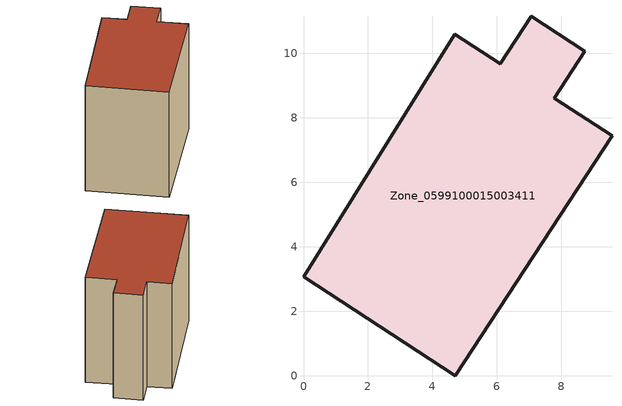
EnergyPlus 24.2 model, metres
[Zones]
Zone_0599100015003411
 floor ground (C_G): 4.71,0 0,3.07 4.7,10.59 6.1,9.68 7.06,11.15 8.73,10.06 7.78,8.61 9.57,7.44 z0.74
 wall outside (C_F): 7.78,8.61 8.73,10.06 7.06,11.15 6.1,9.68 4.7,10.59 0,3.07 4.71,0 9.57,7.44 7.78,8.61 z0.74:8.79
 roof outside (C_R): 4.71,0 9.57,7.44 7.78,8.61 8.73,10.06 7.06,11.15 6.1,9.68 4.7,10.59 0,3.07 z8.79
[BUILDING]
Pand.0599100015003411: North Axis=0; Terrain=City; Loads Convergence Tolerance Value=0.04; Temperature Convergence Tolerance Value=0.4; Solar Distribution=FullExterior; Maximum Number of Warmup Days=25; Minimum Number of Warmup Days=1
[Site:Location]
Rotterdam.The.Hague.AP_ZH_NLD Design_Conditions: Latitude=51.96; Longitude=4.45; Time Zone=1; Elevation=-4.5
[SITE:GROUNDTEMPERATURE:BUILDINGSURFACE]
18, 18, 18, 18, 18, 18, 18, 18, 18, 18, 18, 18
[MATERIAL] Thermal Absorptance=0.9; Solar Absorptance=0.7; Visible Absorptance=0.7
Name | Roughness | Thickness | Conductivity | Density | Specific Heat
G.TC.1965-1974 | MediumSmooth | 0.15 | 0.882353 | 540 | 1210
F.TC.1965-1974 | Rough | 0.3 | 0.697674 | 1920 | 840
R.TC.1965-1974 | MediumRough | 0.2 | 0.232558 | 1500 | 1000
[CONSTRUCTION]
C_G: G.TC.1965-1974
C_F: F.TC.1965-1974
C_R: R.TC.1965-1974
[ZONE]
Zone_0599100015003411: Type=1; Multiplier=1; Ceiling Height=Autocalculate; Volume=Autocalculate; Floor Area=autocalculate; Part of Total Floor Area=Yes
[ZONEINFILTRATION:DESIGNFLOWRATE]
Infil_Zone_0599100015003411: Zone or ZoneList or Space or SpaceList=Zone_0599100015003411; Schedule=AlwaysOn; Design Flow Rate Calculation Method=Flow/Area; Flow Rate per Floor Area=0.003; Constant Term Coefficient=1; Temperature Term Coefficient=0; Velocity Term Coefficient=0; Velocity Squared Term Coefficient=0
[HVACTEMPLATE:ZONE:IDEALLOADSAIRSYSTEM]
Zone_0599100015003411: Maximum Heating Supply Air Temperature=50; Minimum Cooling Supply Air Temperature=13; Maximum Heating Supply Air Humidity Ratio=0.0156; Minimum Cooling Supply Air Humidity Ratio=0.0077; Heating Limit=NoLimit; Cooling Limit=NoLimit; Dehumidification Control Type=ConstantSensibleHeatRatio; Cooling Sensible Heat Ratio=0.7; Dehumidification Setpoint=60; Humidification Control Type=None; Humidification Setpoint=30; Outdoor Air Method=None; Outdoor Air Flow Rate per Person=0.00944; Outdoor Air Flow Rate per Zone Floor Area=0; Outdoor Air Flow Rate per Zone=0; Demand Controlled Ventilation Type=None; Outdoor Air Economizer Type=NoEconomizer; Heat Recovery Type=None; Sensible Heat Recovery Effectiveness=0.7; Latent Heat Recovery Effectiveness=0.65
[ZONECONTROL:THERMOSTAT]
ThermostatControl_Zone_0599100015003411: Zone or ZoneList=Zone_0599100015003411; Control Type Schedule=DualSetpointControlType; Control 1=Thermostat_Zone_0599100015003411; Temperature Difference Between Cutout And Setpoint=0
[THERMOSTATSETPOINT:DUALSETPOINT]
Thermostat_Zone_0599100015003411: Heating Setpoint Temperature Schedule=HeatingSetpoint_Zone_0599100015003411; Cooling Setpoint Temperature Schedule=CoolingSetpoint_Zone_0599100015003411
[SCHEDULE:COMPACT]
HeatingSetpoint_Zone_0599100015003411: Through: 12/31, For: AllDays, Until: 24:00, 21
CoolingSetpoint_Zone_0599100015003411: Through: 12/31, For: AllDays, Until: 24:00, 24
DualSetpointControlType: Through: 12/31, For: AllDays, Until: 24:00, 4
AlwaysOn: Through: 12/31, For: AllDays, Until: 24:00, 1
